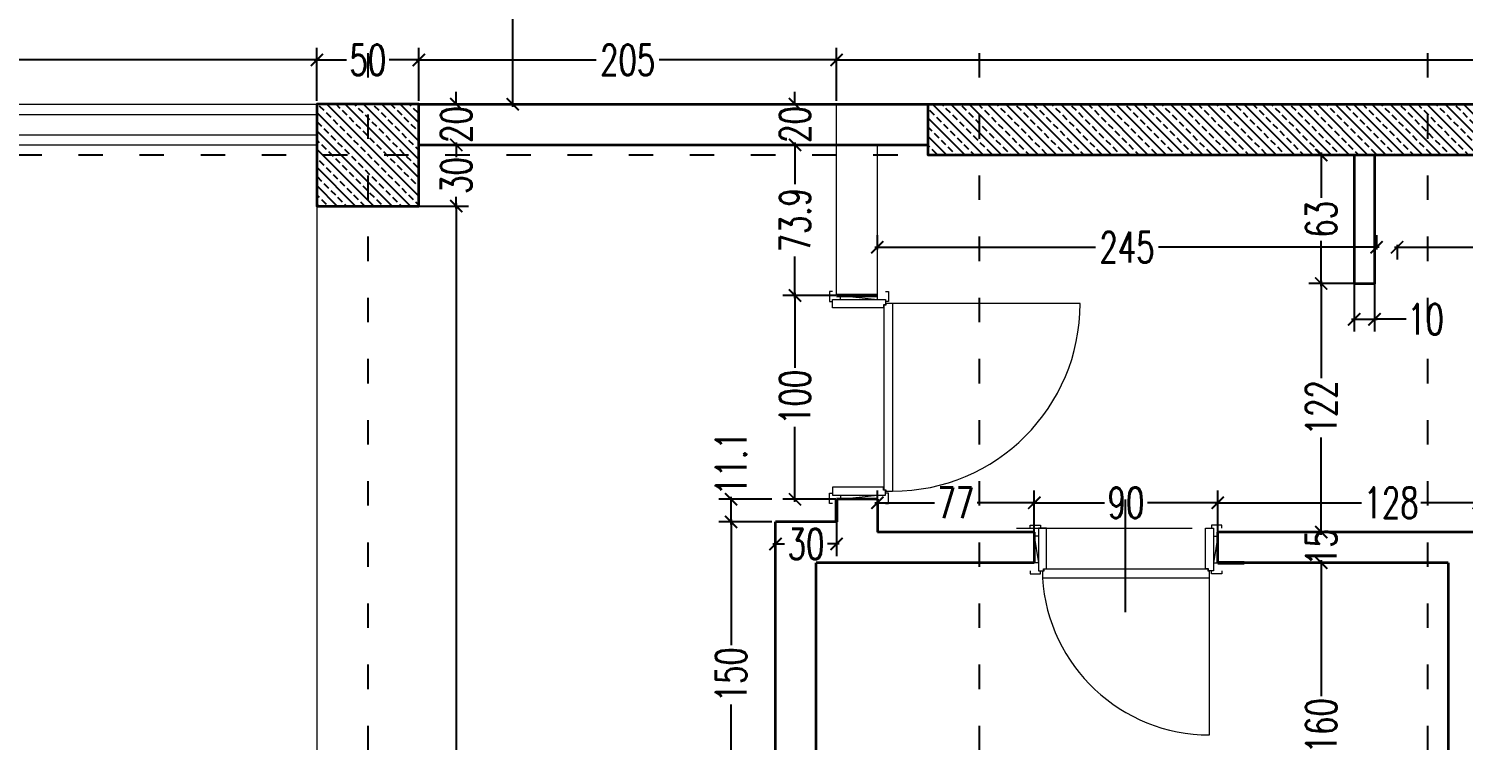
# Model space of a CAD drawing. Header units: centimetres. Extents: x -3207095 to 15275363, y -32656 to 4798027.
# Drawn here: x 700564 to 701268, y 4438532 to 4438882 of the extents above; entities that cross this region are included whole.
import ezdxf

# ---------------------------------------------------------------- set-up
doc = ezdxf.new("R2010")
doc.units = ezdxf.units.CM
doc.linetypes.add('ACAD_ISO03W100', pattern=[30, 12, -18])
doc.linetypes.add('DUZ', pattern=[500, 500])
doc.layers.get('0').update_dxf_attribs({"color": 1, "linetype": 'DUZ'})
for name, color, linetype in [('DIM', 1, 'DUZ'), ('KOLTAR_F', 145, 'Continuous'), ('pen.kap.olc', 205, 'Continuous')]:
    doc.layers.add(name, color=color, linetype=linetype)
for name, color, linetype, lineweight in [('DUV', 220, 'Continuous', 50), ('DUVAR', 7, 'Continuous', 35), ('iç duvar', 7, 'Continuous', 50), ('KAPEN', 151, 'Continuous', 9), ('KOLON_F', 3, 'Continuous', 35)]:
    doc.layers.add(name, color=color, linetype=linetype, lineweight=lineweight)
doc.styles.add('DIM', font='ROMANSTW.SHX', dxfattribs={"width": 0.7})
doc.dimstyles.new('1_100', dxfattribs={"dimtxt": 15, "dimasz": 6, "dimexe": 6, "dimexo": 0, "dimgap": 2, "dimtad": 0, "dimdec": 1, "dimzin": 11, "dimdsep": 46, "dimtxsty": 'DIM', "dimblk": 'ARCHTICK', "dimcen": 3, "dimdle": 1.25, "dimclrt": 2, "dimadec": 0, "dimazin": 0, "dimtfac": 1.25, "dimtdec": 1, "dimtix": 1, "dimtofl": 0, "dimtmove": 1, "dimatfit": 3, "dimldrblk": 'ARCHTICK', "dimfxl": 20, "dimfxlon": 1, "dimtolj": 1, "dimtzin": 0, "dimarcsym": 0})
pattern_1 = [(135, (5203717.566, 3778211.098), (-4.4901280605, -4.4901280605), []), (135, (5203717.566, 3778215.588), (-4.4901280605, -4.4901280605), [3.175, -1.5875])]

# ---------------------------------------------------------------- blocks, each defined once
blk = doc.blocks.new('new block')
at = {"layer": 'KAPEN'}
for p, q in [((105202.0528, 48261.8596), (105202.0198, 48261.8596)), ((105202.0528, 48261.8526), (105202.0528, 48261.8596)), ((105202.0628, 48261.8526), (105202.0528, 48261.8526)), ((105202.0628, 48261.0466), (105202.0628, 48261.8526)), ((105201.2498, 48261.0396), (105202.0528, 48261.0396)), ((105202.0528, 48261.0466), (105202.0628, 48261.0466)), ((105202.0528, 48261.0396), (105202.0528, 48261.0466))]:
    blk.add_line(p, q, dxfattribs=at)
for points in [[(105202.0548, 48261.9196), (105202.0398, 48261.9196), (105202.0398, 48261.8696), (105202.0548, 48261.8696)], [(105202.2248, 48261.8796), (105202.2248, 48261.8996), (105202.0948, 48261.8796), (105202.0948, 48261.8996)], [(105202.2648, 48261.9196), (105202.2798, 48261.9196), (105202.2798, 48261.8696), (105202.2648, 48261.8696)], [(105202.0198, 48261.0396), (105202.0198, 48261.8596)], [(105202.0548, 48260.9796), (105202.0398, 48260.9796), (105202.0398, 48261.0296), (105202.0548, 48261.0296)], [(105202.2248, 48261.0196), (105202.2248, 48260.9996), (105202.0948, 48261.0196), (105202.0948, 48260.9996)], [(105202.2648, 48260.9796), (105202.2798, 48260.9796), (105202.2798, 48261.0296), (105202.2648, 48261.0296)]]:
    blk.add_lwpolyline(points, dxfattribs=at)
for points in [[(105202.0548, 48261.8796), (105202.0548, 48261.8546), (105202.0648, 48261.8546), (105202.0648, 48261.8396), (105202.2648, 48261.8396), (105202.2648, 48261.8796)], [(105202.0548, 48261.0196), (105202.0548, 48261.0446), (105202.0648, 48261.0446), (105202.0648, 48261.0596), (105202.2648, 48261.0596), (105202.2648, 48261.0196)]]:
    blk.add_lwpolyline(points, close=True, dxfattribs=at)
blk.add_arc((105202.0715, 48261.0396), 0.8216, 93.60232, 180, dxfattribs=at)
blk = doc.blocks.new('K210')
for p, q in [((0.04, 0.985), (0.04, 0.032)), ((0.04, 0.032), (0.047, 0.032)), ((0.047, 0.032), (0.047, 0.022)), ((0.047, 0.022), (0.953, 0.022)), ((0.953, 0.032), (0.96, 0.032)), ((0.953, 0.022), (0.953, 0.032)), ((0.96, 0.032), (0.96, 0.065))]:
    blk.add_line(p, q)
for points in [[(-0.02, 0.03), (-0.02, 0.045), (0.03, 0.045), (0.03, 0.03)], [(0.04, 0.065), (0.96, 0.065)], [(1.02, 0.03), (1.02, 0.045), (0.97, 0.045), (0.97, 0.03)], [(0.02, -0.19), (0, -0.19), (0.02, -0.01), (0, -0.01)], [(0.98, -0.19), (1, -0.19), (0.98, -0.01), (1, -0.01)], [(-0.02, -0.23), (-0.02, -0.245), (0.03, -0.245), (0.03, -0.23)], [(1.02, -0.23), (1.02, -0.245), (0.97, -0.245), (0.97, -0.23)]]:
    blk.add_lwpolyline(points)
for points in [[(0.02, 0.03), (0.045, 0.03), (0.045, 0.02), (0.06, 0.02), (0.06, -0.23), (0.02, -0.23)], [(0.98, 0.03), (0.955, 0.03), (0.955, 0.02), (0.94, 0.02), (0.94, -0.23), (0.98, -0.23)]]:
    blk.add_lwpolyline(points, close=True)
blk.add_arc((0.04, 0.065), 0.92, 0, 90)
blk = doc.blocks.new('_ArchTick')
at = {"color": 0, "linetype": 'ByBlock', "const_width": 0.15}
blk.add_lwpolyline([(-0.5, -0.5), (0.5, 0.5)], dxfattribs=at)
blk = doc.blocks.new('*D5319')
at = {"layer": 'Defpoints', "color": 0, "linetype": 'Continuous', "lineweight": 5, "transparency": 16777216}
for p in [(700705.1, 4438866.27), (700335.1, 4438844.58), (700705.1, 4438844.58)]:
    blk.add_point(p, dxfattribs=at)
at = {"layer": 'DIM', "color": 0, "linetype": 'Continuous', "lineweight": -2, "transparency": 16777216}
for p, q in [((700335.1, 4438846.27), (700335.1, 4438872.27)), ((700705.1, 4438846.27), (700705.1, 4438872.27)), ((700333.85, 4438866.27), (700504.6, 4438866.27)), ((700706.35, 4438866.27), (700535.6, 4438866.27))]:
    blk.add_line(p, q, dxfattribs=at)
at = {"layer": 'DIM', "color": 0, "linetype": 'Continuous', "lineweight": -2, "transparency": 16777216, "xscale": 6, "yscale": 6, "zscale": 6, "rotation": 180}
blk.add_blockref('_ArchTick', (700335.1, 4438866.27), dxfattribs=at)
at = {"layer": 'DIM', "color": 0, "linetype": 'Continuous', "lineweight": -2, "transparency": 16777216, "xscale": 6, "yscale": 6, "zscale": 6}
blk.add_blockref('_ArchTick', (700705.1, 4438866.27), dxfattribs=at)
at = {"layer": 'DIM', "color": 2, "linetype": 'Continuous', "lineweight": 5, "transparency": 16777216, "insert": (700520.1, 4438866.27), "char_height": 15, "attachment_point": 5, "style": 'DIM'}
blk.add_mtext('\\A1;370', dxfattribs=at)
blk = doc.blocks.new('*D5320')
at = {"layer": 'Defpoints', "color": 0, "linetype": 'Continuous', "lineweight": 5, "transparency": 16777216}
for p in [(700755.1, 4438866.27), (700705.1, 4438844.58), (700755.1, 4438844.58)]:
    blk.add_point(p, dxfattribs=at)
at = {"layer": 'DIM', "color": 0, "linetype": 'Continuous', "lineweight": -2, "transparency": 16777216}
for p, q in [((700705.1, 4438846.27), (700705.1, 4438872.27)), ((700755.1, 4438846.27), (700755.1, 4438872.27)), ((700703.85, 4438866.27), (700719.6, 4438866.27)), ((700756.35, 4438866.27), (700740.6, 4438866.27))]:
    blk.add_line(p, q, dxfattribs=at)
at = {"layer": 'DIM', "color": 0, "linetype": 'Continuous', "lineweight": -2, "transparency": 16777216, "xscale": 6, "yscale": 6, "zscale": 6, "rotation": 180}
blk.add_blockref('_ArchTick', (700705.1, 4438866.27), dxfattribs=at)
at = {"layer": 'DIM', "color": 0, "linetype": 'Continuous', "lineweight": -2, "transparency": 16777216, "xscale": 6, "yscale": 6, "zscale": 6}
blk.add_blockref('_ArchTick', (700755.1, 4438866.27), dxfattribs=at)
at = {"layer": 'DIM', "color": 2, "linetype": 'Continuous', "lineweight": 5, "transparency": 16777216, "insert": (700730.1, 4438866.27), "char_height": 15, "attachment_point": 5, "style": 'DIM'}
blk.add_mtext('\\A1;50', dxfattribs=at)
blk = doc.blocks.new('*D5321')
at = {"layer": 'Defpoints', "color": 0, "linetype": 'Continuous', "lineweight": 5, "transparency": 16777216}
for p in [(700960.1, 4438866.27), (700755.1, 4438844.58), (700960.1, 4438844.58)]:
    blk.add_point(p, dxfattribs=at)
at = {"layer": 'DIM', "color": 0, "linetype": 'Continuous', "lineweight": -2, "transparency": 16777216}
for p, q in [((700755.1, 4438846.27), (700755.1, 4438872.27)), ((700960.1, 4438846.27), (700960.1, 4438872.27)), ((700753.85, 4438866.27), (700842.1, 4438866.27)), ((700961.35, 4438866.27), (700873.1, 4438866.27))]:
    blk.add_line(p, q, dxfattribs=at)
at = {"layer": 'DIM', "color": 0, "linetype": 'Continuous', "lineweight": -2, "transparency": 16777216, "xscale": 6, "yscale": 6, "zscale": 6, "rotation": 180}
blk.add_blockref('_ArchTick', (700755.1, 4438866.27), dxfattribs=at)
at = {"layer": 'DIM', "color": 0, "linetype": 'Continuous', "lineweight": -2, "transparency": 16777216, "xscale": 6, "yscale": 6, "zscale": 6}
blk.add_blockref('_ArchTick', (700960.1, 4438866.27), dxfattribs=at)
at = {"layer": 'DIM', "color": 2, "linetype": 'Continuous', "lineweight": 5, "transparency": 16777216, "insert": (700857.6, 4438866.27), "char_height": 15, "attachment_point": 5, "style": 'DIM'}
blk.add_mtext('\\A1;205', dxfattribs=at)
blk = doc.blocks.new('*D5322')
at = {"layer": 'Defpoints', "color": 0, "linetype": 'Continuous', "lineweight": 5, "transparency": 16777216}
for p in [(701775.1, 4438866.27), (700960.1, 4438844.58), (701775.1, 4438850.06)]:
    blk.add_point(p, dxfattribs=at)
at = {"layer": 'DIM', "color": 0, "linetype": 'Continuous', "lineweight": -2, "transparency": 16777216}
for p, q in [((700960.1, 4438846.27), (700960.1, 4438872.27)), ((701775.1, 4438850.06), (701775.1, 4438872.27)), ((700958.85, 4438866.27), (701353.1, 4438866.27)), ((701776.35, 4438866.27), (701382.1, 4438866.27))]:
    blk.add_line(p, q, dxfattribs=at)
at = {"layer": 'DIM', "color": 0, "linetype": 'Continuous', "lineweight": -2, "transparency": 16777216, "xscale": 6, "yscale": 6, "zscale": 6, "rotation": 180}
blk.add_blockref('_ArchTick', (700960.1, 4438866.27), dxfattribs=at)
at = {"layer": 'DIM', "color": 0, "linetype": 'Continuous', "lineweight": -2, "transparency": 16777216, "xscale": 6, "yscale": 6, "zscale": 6}
blk.add_blockref('_ArchTick', (701775.1, 4438866.27), dxfattribs=at)
at = {"layer": 'DIM', "color": 2, "linetype": 'Continuous', "lineweight": 5, "transparency": 16777216, "insert": (701367.6, 4438866.27), "char_height": 15, "attachment_point": 5, "style": 'DIM'}
blk.add_mtext('\\A1;815', dxfattribs=at)
blk = doc.blocks.new('*D5349')
at = {"layer": 'Defpoints', "color": 0, "linetype": 'Continuous', "lineweight": 5, "transparency": 16777216}
for p in [(700908.33, 4438639.58), (700930.1, 4438639.58), (700930.1, 4438489.58)]:
    blk.add_point(p, dxfattribs=at)
at = {"layer": 'DIM', "color": 0, "linetype": 'Continuous', "lineweight": -2, "transparency": 16777216}
for p, q in [((700928.33, 4438639.58), (700902.33, 4438639.58)), ((700908.33, 4438640.83), (700908.33, 4438579.08)), ((700908.33, 4438488.33), (700908.33, 4438550.08)), ((700928.33, 4438489.58), (700902.33, 4438489.58))]:
    blk.add_line(p, q, dxfattribs=at)
at = {"layer": 'DIM', "color": 0, "linetype": 'Continuous', "lineweight": -2, "transparency": 16777216, "xscale": 6, "yscale": 6, "zscale": 6}
for p, rotation in [((700908.33, 4438639.58), 90), ((700908.33, 4438489.58), 270)]:
    blk.add_blockref('_ArchTick', p, dxfattribs=dict(at, rotation=rotation))
at = {"layer": 'DIM', "color": 2, "linetype": 'Continuous', "lineweight": 5, "transparency": 16777216, "insert": (700908.33, 4438564.58), "char_height": 15, "attachment_point": 5, "rotation": 90, "style": 'DIM'}
blk.add_mtext('\\A1;150', dxfattribs=at)
blk = doc.blocks.new('*D5350')
at = {"layer": 'Defpoints', "color": 0, "linetype": 'Continuous', "lineweight": 5, "transparency": 16777216}
for p in [(700939.69, 4438750.69), (700960.1, 4438750.69), (700960.1, 4438650.69)]:
    blk.add_point(p, dxfattribs=at)
at = {"layer": 'DIM', "color": 0, "linetype": 'Continuous', "lineweight": -2, "transparency": 16777216}
for p, q in [((700959.69, 4438750.69), (700933.69, 4438750.69)), ((700939.69, 4438751.94), (700939.69, 4438715.19)), ((700939.69, 4438649.44), (700939.69, 4438686.19)), ((700959.69, 4438650.69), (700933.69, 4438650.69))]:
    blk.add_line(p, q, dxfattribs=at)
at = {"layer": 'DIM', "color": 0, "linetype": 'Continuous', "lineweight": -2, "transparency": 16777216, "xscale": 6, "yscale": 6, "zscale": 6}
for p, rotation in [((700939.69, 4438750.69), 90), ((700939.69, 4438650.69), 270)]:
    blk.add_blockref('_ArchTick', p, dxfattribs=dict(at, rotation=rotation))
at = {"layer": 'DIM', "color": 2, "linetype": 'Continuous', "lineweight": 5, "transparency": 16777216, "insert": (700939.69, 4438700.69), "char_height": 15, "attachment_point": 5, "rotation": 90, "style": 'DIM'}
blk.add_mtext('\\A1;100', dxfattribs=at)
blk = doc.blocks.new('*D5351')
at = {"layer": 'Defpoints', "color": 0, "linetype": 'Continuous', "lineweight": 5, "transparency": 16777216}
for p in [(700939.69, 4438824.58), (700960.1, 4438824.58), (700960.1, 4438750.69)]:
    blk.add_point(p, dxfattribs=at)
at = {"layer": 'DIM', "color": 0, "linetype": 'Continuous', "lineweight": -2, "transparency": 16777216}
for p, q in [((700959.69, 4438824.58), (700933.69, 4438824.58)), ((700939.69, 4438825.83), (700939.69, 4438805.38)), ((700939.69, 4438749.44), (700939.69, 4438769.88)), ((700959.69, 4438750.69), (700933.69, 4438750.69))]:
    blk.add_line(p, q, dxfattribs=at)
at = {"layer": 'DIM', "color": 0, "linetype": 'Continuous', "lineweight": -2, "transparency": 16777216, "xscale": 6, "yscale": 6, "zscale": 6}
for p, rotation in [((700939.69, 4438824.58), 90), ((700939.69, 4438750.69), 270)]:
    blk.add_blockref('_ArchTick', p, dxfattribs=dict(at, rotation=rotation))
at = {"layer": 'DIM', "color": 2, "linetype": 'Continuous', "lineweight": 5, "transparency": 16777216, "insert": (700939.69, 4438787.63), "char_height": 15, "attachment_point": 5, "rotation": 90, "style": 'DIM'}
blk.add_mtext('\\A1;73.9', dxfattribs=at)
blk = doc.blocks.new('*D5352')
at = {"layer": 'Defpoints', "color": 0, "linetype": 'Continuous', "lineweight": 5, "transparency": 16777216}
for p in [(700908.33, 4438650.69), (700934.15, 4438650.69), (700934.15, 4438639.58)]:
    blk.add_point(p, dxfattribs=at)
at = {"layer": 'DIM', "color": 0, "linetype": 'Continuous', "lineweight": -2, "transparency": 16777216}
for p, q in [((700928.33, 4438650.69), (700902.33, 4438650.69)), ((700908.33, 4438638.33), (700908.33, 4438651.94)), ((700928.33, 4438639.58), (700902.33, 4438639.58))]:
    blk.add_line(p, q, dxfattribs=at)
at = {"layer": 'DIM', "color": 0, "linetype": 'Continuous', "lineweight": -2, "transparency": 16777216, "xscale": 6, "yscale": 6, "zscale": 6}
for p, rotation in [((700908.33, 4438650.69), 90), ((700908.33, 4438639.58), 270)]:
    blk.add_blockref('_ArchTick', p, dxfattribs=dict(at, rotation=rotation))
at = {"layer": 'DIM', "color": 2, "linetype": 'Continuous', "lineweight": 5, "transparency": 16777216, "insert": (700908.33, 4438668.25), "char_height": 15, "attachment_point": 5, "rotation": 90, "style": 'DIM'}
blk.add_mtext('\\A1;11.1', dxfattribs=at)
blk = doc.blocks.new('*D5354')
at = {"layer": 'Defpoints', "color": 0, "linetype": 'Continuous', "lineweight": 5, "transparency": 16777216}
for p in [(700930.1, 4438639.58), (700960.1, 4438639.58), (700930.1, 4438628.77)]:
    blk.add_point(p, dxfattribs=at)
at = {"layer": 'DIM', "color": 0, "linetype": 'Continuous', "lineweight": -2, "transparency": 16777216}
for p, q in [((700930.1, 4438639.58), (700930.1, 4438622.77)), ((700960.1, 4438639.58), (700960.1, 4438622.77)), ((700928.85, 4438628.77), (700934.6, 4438628.77)), ((700961.35, 4438628.77), (700955.6, 4438628.77))]:
    blk.add_line(p, q, dxfattribs=at)
at = {"layer": 'DIM', "color": 0, "linetype": 'Continuous', "lineweight": -2, "transparency": 16777216, "xscale": 6, "yscale": 6, "zscale": 6, "rotation": 180}
blk.add_blockref('_ArchTick', (700930.1, 4438628.77), dxfattribs=at)
at = {"layer": 'DIM', "color": 0, "linetype": 'Continuous', "lineweight": -2, "transparency": 16777216, "xscale": 6, "yscale": 6, "zscale": 6}
blk.add_blockref('_ArchTick', (700960.1, 4438628.77), dxfattribs=at)
at = {"layer": 'DIM', "color": 2, "linetype": 'Continuous', "lineweight": 5, "transparency": 16777216, "insert": (700945.1, 4438628.77), "char_height": 15, "attachment_point": 5, "style": 'DIM'}
blk.add_mtext('\\A1;30', dxfattribs=at)
blk = doc.blocks.new('*D5387')
at = {"layer": 'Defpoints', "color": 0, "linetype": 'Continuous', "lineweight": 5, "transparency": 16777216}
for p in [(701235.1, 4438775.58), (701775.1, 4438774.36), (701775.1, 4438773.27)]:
    blk.add_point(p, dxfattribs=at)
at = {"layer": 'DIM', "color": 0, "linetype": 'Continuous', "lineweight": -2, "transparency": 16777216}
for p, q in [((701775.1, 4438773.27), (701775.1, 4438780.36)), ((701233.85, 4438774.36), (701489.6, 4438774.36)), ((701235.1, 4438775.58), (701235.1, 4438768.36)), ((701776.35, 4438774.36), (701520.6, 4438774.36))]:
    blk.add_line(p, q, dxfattribs=at)
at = {"layer": 'DIM', "color": 0, "linetype": 'Continuous', "lineweight": -2, "transparency": 16777216, "xscale": 6, "yscale": 6, "zscale": 6, "rotation": 180}
blk.add_blockref('_ArchTick', (701235.1, 4438774.36), dxfattribs=at)
at = {"layer": 'DIM', "color": 0, "linetype": 'Continuous', "lineweight": -2, "transparency": 16777216, "xscale": 6, "yscale": 6, "zscale": 6}
blk.add_blockref('_ArchTick', (701775.1, 4438774.36), dxfattribs=at)
at = {"layer": 'DIM', "color": 2, "linetype": 'Continuous', "lineweight": 5, "transparency": 16777216, "insert": (701505.1, 4438774.36), "char_height": 15, "attachment_point": 5, "style": 'DIM'}
blk.add_mtext('\\A1;540', dxfattribs=at)
blk = doc.blocks.new('*D5388')
at = {"layer": 'Defpoints', "color": 0, "linetype": 'Continuous', "lineweight": 5, "transparency": 16777216}
for p in [(700980.1, 4438774.36), (700980.1, 4438773.27), (701225.1, 4438773.27)]:
    blk.add_point(p, dxfattribs=at)
at = {"layer": 'DIM', "color": 0, "linetype": 'Continuous', "lineweight": -2, "transparency": 16777216}
for p, q in [((700980.1, 4438773.27), (700980.1, 4438780.36)), ((701225.1, 4438773.27), (701225.1, 4438780.36)), ((700978.85, 4438774.36), (701087.1, 4438774.36)), ((701226.35, 4438774.36), (701118.1, 4438774.36))]:
    blk.add_line(p, q, dxfattribs=at)
at = {"layer": 'DIM', "color": 0, "linetype": 'Continuous', "lineweight": -2, "transparency": 16777216, "xscale": 6, "yscale": 6, "zscale": 6, "rotation": 180}
blk.add_blockref('_ArchTick', (700980.1, 4438774.36), dxfattribs=at)
at = {"layer": 'DIM', "color": 0, "linetype": 'Continuous', "lineweight": -2, "transparency": 16777216, "xscale": 6, "yscale": 6, "zscale": 6}
blk.add_blockref('_ArchTick', (701225.1, 4438774.36), dxfattribs=at)
at = {"layer": 'DIM', "color": 2, "linetype": 'Continuous', "lineweight": 5, "transparency": 16777216, "insert": (701102.6, 4438774.36), "char_height": 15, "attachment_point": 5, "style": 'DIM'}
blk.add_mtext('\\A1;245', dxfattribs=at)
blk = doc.blocks.new('*D5389')
at = {"layer": 'Defpoints', "color": 0, "linetype": 'Continuous', "lineweight": 5, "transparency": 16777216}
for p in [(701214.02, 4438819.58), (701197.87, 4438756.58), (701214.02, 4438756.58)]:
    blk.add_point(p, dxfattribs=at)
at = {"layer": 'DIM', "color": 0, "linetype": 'Continuous', "lineweight": -2, "transparency": 16777216}
for p, q in [((701214.02, 4438819.58), (701191.87, 4438819.58)), ((701197.87, 4438820.83), (701197.87, 4438798.58)), ((701197.87, 4438755.33), (701197.87, 4438777.58)), ((701214.02, 4438756.58), (701191.87, 4438756.58))]:
    blk.add_line(p, q, dxfattribs=at)
at = {"layer": 'DIM', "color": 0, "linetype": 'Continuous', "lineweight": -2, "transparency": 16777216, "xscale": 6, "yscale": 6, "zscale": 6}
for p, rotation in [((701197.87, 4438819.58), 90), ((701197.87, 4438756.58), 270)]:
    blk.add_blockref('_ArchTick', p, dxfattribs=dict(at, rotation=rotation))
at = {"layer": 'DIM', "color": 2, "linetype": 'Continuous', "lineweight": 5, "transparency": 16777216, "insert": (701197.87, 4438788.08), "char_height": 15, "attachment_point": 5, "rotation": 90, "style": 'DIM'}
blk.add_mtext('\\A1;63', dxfattribs=at)
blk = doc.blocks.new('*D5390')
at = {"layer": 'Defpoints', "color": 0, "linetype": 'Continuous', "lineweight": 5, "transparency": 16777216}
for p in [(701214.02, 4438756.58), (701197.87, 4438634.58), (701214.02, 4438634.58)]:
    blk.add_point(p, dxfattribs=at)
at = {"layer": 'DIM', "color": 0, "linetype": 'Continuous', "lineweight": -2, "transparency": 16777216}
for p, q in [((701214.02, 4438756.58), (701191.87, 4438756.58)), ((701197.87, 4438757.83), (701197.87, 4438710.08)), ((701197.87, 4438633.33), (701197.87, 4438681.08)), ((701214.02, 4438634.58), (701191.87, 4438634.58))]:
    blk.add_line(p, q, dxfattribs=at)
at = {"layer": 'DIM', "color": 0, "linetype": 'Continuous', "lineweight": -2, "transparency": 16777216, "xscale": 6, "yscale": 6, "zscale": 6}
for p, rotation in [((701197.87, 4438756.58), 90), ((701197.87, 4438634.58), 270)]:
    blk.add_blockref('_ArchTick', p, dxfattribs=dict(at, rotation=rotation))
at = {"layer": 'DIM', "color": 2, "linetype": 'Continuous', "lineweight": 5, "transparency": 16777216, "insert": (701197.87, 4438695.58), "char_height": 15, "attachment_point": 5, "rotation": 90, "style": 'DIM'}
blk.add_mtext('\\A1;122', dxfattribs=at)
blk = doc.blocks.new('*D5394')
at = {"layer": 'Defpoints', "color": 0, "linetype": 'Continuous', "lineweight": 5, "transparency": 16777216}
for p in [(701214.02, 4438634.58), (701197.87, 4438619.58), (701214.02, 4438619.58)]:
    blk.add_point(p, dxfattribs=at)
at = {"layer": 'DIM', "color": 0, "linetype": 'Continuous', "lineweight": -2, "transparency": 16777216}
for p, q in [((701197.87, 4438634.58), (701197.87, 4438640.58)), ((701214.02, 4438634.58), (701191.87, 4438634.58)), ((701214.02, 4438619.58), (701191.87, 4438619.58)), ((701197.87, 4438619.58), (701197.87, 4438613.58))]:
    blk.add_line(p, q, dxfattribs=at)
at = {"layer": 'DIM', "color": 0, "linetype": 'Continuous', "lineweight": -2, "transparency": 16777216, "xscale": 6, "yscale": 6, "zscale": 6}
for p, rotation in [((701197.87, 4438634.58), 270), ((701197.87, 4438619.58), 90)]:
    blk.add_blockref('_ArchTick', p, dxfattribs=dict(at, rotation=rotation))
at = {"layer": 'DIM', "color": 2, "linetype": 'Continuous', "lineweight": 5, "transparency": 16777216, "insert": (701197.87, 4438627.08), "char_height": 15, "attachment_point": 5, "rotation": 90, "style": 'DIM'}
blk.add_mtext('\\A1;15', dxfattribs=at)
blk = doc.blocks.new('*D5395')
at = {"layer": 'Defpoints', "color": 0, "linetype": 'Continuous', "lineweight": 5, "transparency": 16777216}
for p in [(701214.02, 4438756.58), (701224.02, 4438756.58), (701224.02, 4438739.03)]:
    blk.add_point(p, dxfattribs=at)
at = {"layer": 'DIM', "color": 0, "linetype": 'Continuous', "lineweight": -2, "transparency": 16777216}
for p, q in [((701214.02, 4438756.58), (701214.02, 4438733.03)), ((701224.02, 4438756.58), (701224.02, 4438733.03)), ((701212.77, 4438739.03), (701225.27, 4438739.03)), ((701239.61, 4438739.03), (701224.02, 4438739.03))]:
    blk.add_line(p, q, dxfattribs=at)
at = {"layer": 'DIM', "color": 0, "linetype": 'Continuous', "lineweight": -2, "transparency": 16777216, "xscale": 6, "yscale": 6, "zscale": 6, "rotation": 180}
blk.add_blockref('_ArchTick', (701214.02, 4438739.03), dxfattribs=at)
at = {"layer": 'DIM', "color": 0, "linetype": 'Continuous', "lineweight": -2, "transparency": 16777216, "xscale": 6, "yscale": 6, "zscale": 6}
blk.add_blockref('_ArchTick', (701224.02, 4438739.03), dxfattribs=at)
at = {"layer": 'DIM', "color": 2, "linetype": 'Continuous', "lineweight": 5, "transparency": 16777216, "insert": (701249.11, 4438739.03), "char_height": 15, "attachment_point": 5, "style": 'DIM'}
blk.add_mtext('\\A1;10', dxfattribs=at)
blk = doc.blocks.new('*D5396')
at = {"layer": 'Defpoints', "color": 0, "linetype": 'Continuous', "lineweight": 5, "transparency": 16777216}
for p in [(701214.02, 4438619.58), (701197.87, 4438459.58), (701200.39, 4438459.58)]:
    blk.add_point(p, dxfattribs=at)
at = {"layer": 'DIM', "color": 0, "linetype": 'Continuous', "lineweight": -2, "transparency": 16777216}
for p, q in [((701214.02, 4438619.58), (701191.87, 4438619.58)), ((701197.87, 4438620.83), (701197.87, 4438554.08)), ((701197.87, 4438458.33), (701197.87, 4438525.08)), ((701200.39, 4438459.58), (701191.87, 4438459.58))]:
    blk.add_line(p, q, dxfattribs=at)
at = {"layer": 'DIM', "color": 0, "linetype": 'Continuous', "lineweight": -2, "transparency": 16777216, "xscale": 6, "yscale": 6, "zscale": 6}
for p, rotation in [((701197.87, 4438619.58), 90), ((701197.87, 4438459.58), 270)]:
    blk.add_blockref('_ArchTick', p, dxfattribs=dict(at, rotation=rotation))
at = {"layer": 'DIM', "color": 2, "linetype": 'Continuous', "lineweight": 5, "transparency": 16777216, "insert": (701197.87, 4438539.58), "char_height": 15, "attachment_point": 5, "rotation": 90, "style": 'DIM'}
blk.add_mtext('\\A1;160', dxfattribs=at)
blk = doc.blocks.new('*D5397')
at = {"layer": 'Defpoints', "color": 0, "linetype": 'Continuous', "lineweight": 5, "transparency": 16777216}
for p in [(701057.1, 4438649), (700980.1, 4438634.58), (701057.1, 4438634.58)]:
    blk.add_point(p, dxfattribs=at)
at = {"layer": 'DIM', "color": 0, "linetype": 'Continuous', "lineweight": -2, "transparency": 16777216}
for p, q in [((700980.1, 4438634.58), (700980.1, 4438655)), ((701057.1, 4438634.58), (701057.1, 4438655)), ((700978.85, 4438649), (701008.1, 4438649)), ((701058.35, 4438649), (701029.1, 4438649))]:
    blk.add_line(p, q, dxfattribs=at)
at = {"layer": 'DIM', "color": 0, "linetype": 'Continuous', "lineweight": -2, "transparency": 16777216, "xscale": 6, "yscale": 6, "zscale": 6, "rotation": 180}
blk.add_blockref('_ArchTick', (700980.1, 4438649), dxfattribs=at)
at = {"layer": 'DIM', "color": 0, "linetype": 'Continuous', "lineweight": -2, "transparency": 16777216, "xscale": 6, "yscale": 6, "zscale": 6}
blk.add_blockref('_ArchTick', (701057.1, 4438649), dxfattribs=at)
at = {"layer": 'DIM', "color": 2, "linetype": 'Continuous', "lineweight": 5, "transparency": 16777216, "insert": (701018.6, 4438649), "char_height": 15, "attachment_point": 5, "style": 'DIM'}
blk.add_mtext('\\A1;77', dxfattribs=at)
blk = doc.blocks.new('*D5398')
at = {"layer": 'Defpoints', "color": 0, "linetype": 'Continuous', "lineweight": 5, "transparency": 16777216}
for p in [(701147.1, 4438649), (701057.1, 4438634.58), (701147.1, 4438632.58)]:
    blk.add_point(p, dxfattribs=at)
at = {"layer": 'DIM', "color": 0, "linetype": 'Continuous', "lineweight": -2, "transparency": 16777216}
for p, q in [((701057.1, 4438634.58), (701057.1, 4438655)), ((701147.1, 4438632.58), (701147.1, 4438655)), ((701055.85, 4438649), (701091.6, 4438649)), ((701148.35, 4438649), (701112.6, 4438649))]:
    blk.add_line(p, q, dxfattribs=at)
at = {"layer": 'DIM', "color": 0, "linetype": 'Continuous', "lineweight": -2, "transparency": 16777216, "xscale": 6, "yscale": 6, "zscale": 6, "rotation": 180}
blk.add_blockref('_ArchTick', (701057.1, 4438649), dxfattribs=at)
at = {"layer": 'DIM', "color": 0, "linetype": 'Continuous', "lineweight": -2, "transparency": 16777216, "xscale": 6, "yscale": 6, "zscale": 6}
blk.add_blockref('_ArchTick', (701147.1, 4438649), dxfattribs=at)
at = {"layer": 'DIM', "color": 2, "linetype": 'Continuous', "lineweight": 5, "transparency": 16777216, "insert": (701102.1, 4438649), "char_height": 15, "attachment_point": 5, "style": 'DIM'}
blk.add_mtext('\\A1;90', dxfattribs=at)
blk = doc.blocks.new('*D5399')
at = {"layer": 'Defpoints', "color": 0, "linetype": 'Continuous', "lineweight": 5, "transparency": 16777216}
for p in [(701275.1, 4438649), (701147.1, 4438632.58), (701275.1, 4438632.58)]:
    blk.add_point(p, dxfattribs=at)
at = {"layer": 'DIM', "color": 0, "linetype": 'Continuous', "lineweight": -2, "transparency": 16777216}
for p, q in [((701147.1, 4438632.58), (701147.1, 4438655)), ((701275.1, 4438632.58), (701275.1, 4438655)), ((701145.85, 4438649), (701217.69, 4438649)), ((701276.35, 4438649), (701246.69, 4438649))]:
    blk.add_line(p, q, dxfattribs=at)
at = {"layer": 'DIM', "color": 0, "linetype": 'Continuous', "lineweight": -2, "transparency": 16777216, "xscale": 6, "yscale": 6, "zscale": 6, "rotation": 180}
blk.add_blockref('_ArchTick', (701147.1, 4438649), dxfattribs=at)
at = {"layer": 'DIM', "color": 0, "linetype": 'Continuous', "lineweight": -2, "transparency": 16777216, "xscale": 6, "yscale": 6, "zscale": 6}
blk.add_blockref('_ArchTick', (701275.1, 4438649), dxfattribs=at)
at = {"layer": 'DIM', "color": 2, "linetype": 'Continuous', "lineweight": 5, "transparency": 16777216, "insert": (701232.19, 4438649), "char_height": 15, "attachment_point": 5, "style": 'DIM'}
blk.add_mtext('\\A1;128', dxfattribs=at)
blk = doc.blocks.new('*D5160')
at = {"layer": 'Defpoints', "color": 0, "linetype": 'Continuous', "lineweight": 5, "transparency": 16777216}
for p in [(700755.1, 4438824.58), (700755.1, 4438794.58), (700773.49, 4438794.58)]:
    blk.add_point(p, dxfattribs=at)
at = {"layer": 'DIM', "color": 0, "linetype": 'Continuous', "lineweight": -2, "transparency": 16777216}
for p, q in [((700755.1, 4438824.58), (700779.49, 4438824.58)), ((700773.49, 4438825.83), (700773.49, 4438820.08)), ((700755.1, 4438794.58), (700779.49, 4438794.58)), ((700773.49, 4438793.33), (700773.49, 4438799.08))]:
    blk.add_line(p, q, dxfattribs=at)
at = {"layer": 'DIM', "color": 0, "linetype": 'Continuous', "lineweight": -2, "transparency": 16777216, "xscale": 6, "yscale": 6, "zscale": 6}
for p, rotation in [((700773.49, 4438824.58), 90), ((700773.49, 4438794.58), 270)]:
    blk.add_blockref('_ArchTick', p, dxfattribs=dict(at, rotation=rotation))
at = {"layer": 'DIM', "color": 2, "linetype": 'Continuous', "lineweight": 5, "transparency": 16777216, "insert": (700773.49, 4438809.58), "char_height": 15, "attachment_point": 5, "rotation": 90, "style": 'DIM'}
blk.add_mtext('\\A1;30', dxfattribs=at)
blk = doc.blocks.new('*D5161')
at = {"layer": 'Defpoints', "color": 0, "linetype": 'Continuous', "lineweight": 5, "transparency": 16777216}
for p in [(700755.1, 4438794.58), (700755.1, 4438104.58), (700773.49, 4438104.58)]:
    blk.add_point(p, dxfattribs=at)
at = {"layer": 'DIM', "color": 0, "linetype": 'Continuous', "lineweight": -2, "transparency": 16777216}
for p, q in [((700755.1, 4438794.58), (700779.49, 4438794.58)), ((700773.49, 4438795.83), (700773.49, 4438465.08)), ((700773.49, 4438103.33), (700773.49, 4438434.08)), ((700755.1, 4438104.58), (700779.49, 4438104.58))]:
    blk.add_line(p, q, dxfattribs=at)
at = {"layer": 'DIM', "color": 0, "linetype": 'Continuous', "lineweight": -2, "transparency": 16777216, "xscale": 6, "yscale": 6, "zscale": 6}
for p, rotation in [((700773.49, 4438794.58), 90), ((700773.49, 4438104.58), 270)]:
    blk.add_blockref('_ArchTick', p, dxfattribs=dict(at, rotation=rotation))
at = {"layer": 'DIM', "color": 2, "linetype": 'Continuous', "lineweight": 5, "transparency": 16777216, "insert": (700773.49, 4438449.58), "char_height": 15, "attachment_point": 5, "rotation": 90, "style": 'DIM'}
blk.add_mtext('\\A1;690', dxfattribs=at)
blk = doc.blocks.new('*D5861')
at = {"layer": 'Defpoints', "color": 0, "linetype": 'Continuous', "lineweight": 5, "transparency": 16777216}
for p in [(700939.69, 4438844.58), (700959.69, 4438844.58), (700959.69, 4438824.58)]:
    blk.add_point(p, dxfattribs=at)
at = {"layer": 'DIM', "color": 0, "linetype": 'Continuous', "lineweight": -2, "transparency": 16777216}
for p, q in [((700959.69, 4438844.58), (700933.69, 4438844.58)), ((700939.69, 4438844.58), (700939.69, 4438850.58)), ((700959.69, 4438824.58), (700933.69, 4438824.58)), ((700939.69, 4438824.58), (700939.69, 4438818.58))]:
    blk.add_line(p, q, dxfattribs=at)
at = {"layer": 'DIM', "color": 0, "linetype": 'Continuous', "lineweight": -2, "transparency": 16777216, "xscale": 6, "yscale": 6, "zscale": 6}
for p, rotation in [((700939.69, 4438844.58), 270), ((700939.69, 4438824.58), 90)]:
    blk.add_blockref('_ArchTick', p, dxfattribs=dict(at, rotation=rotation))
at = {"layer": 'DIM', "color": 2, "linetype": 'Continuous', "lineweight": 5, "transparency": 16777216, "insert": (700939.69, 4438834.58), "char_height": 15, "attachment_point": 5, "rotation": 90, "style": 'DIM'}
blk.add_mtext('\\A1;20', dxfattribs=at)
blk = doc.blocks.new('*D5885')
at = {"layer": 'Defpoints', "color": 0, "linetype": 'Continuous', "lineweight": 5, "transparency": 16777216}
for p in [(700775.1, 4439019.58), (700801.23, 4439019.58), (700755.1, 4438844.58)]:
    blk.add_point(p, dxfattribs=at)
at = {"layer": 'DIM', "color": 0, "linetype": 'Continuous', "lineweight": -2, "transparency": 16777216}
for p, q in [((700801.23, 4439020.83), (700801.23, 4438946.58)), ((700781.23, 4439019.58), (700807.23, 4439019.58)), ((700801.23, 4438843.33), (700801.23, 4438917.58)), ((700781.23, 4438844.58), (700807.23, 4438844.58))]:
    blk.add_line(p, q, dxfattribs=at)
at = {"layer": 'DIM', "color": 0, "linetype": 'Continuous', "lineweight": -2, "transparency": 16777216, "xscale": 6, "yscale": 6, "zscale": 6}
for p, rotation in [((700801.23, 4439019.58), 90), ((700801.23, 4438844.58), 270)]:
    blk.add_blockref('_ArchTick', p, dxfattribs=dict(at, rotation=rotation))
at = {"layer": 'DIM', "color": 2, "linetype": 'Continuous', "lineweight": 5, "transparency": 16777216, "insert": (700801.23, 4438932.08), "char_height": 15, "attachment_point": 5, "rotation": 90, "style": 'DIM'}
blk.add_mtext('\\A1;175', dxfattribs=at)
blk = doc.blocks.new('*D5504')
at = {"layer": 'Defpoints', "color": 0, "linetype": 'Continuous', "lineweight": 5, "transparency": 16777216}
for p in [(700755.1, 4438844.58), (700773.49, 4438844.58), (700755.1, 4438824.58)]:
    blk.add_point(p, dxfattribs=at)
at = {"layer": 'DIM', "color": 0, "linetype": 'Continuous', "lineweight": -2, "transparency": 16777216}
for p, q in [((700755.1, 4438844.58), (700779.49, 4438844.58)), ((700773.49, 4438844.58), (700773.49, 4438850.58)), ((700755.1, 4438824.58), (700779.49, 4438824.58)), ((700773.49, 4438824.58), (700773.49, 4438818.58))]:
    blk.add_line(p, q, dxfattribs=at)
at = {"layer": 'DIM', "color": 0, "linetype": 'Continuous', "lineweight": -2, "transparency": 16777216, "xscale": 6, "yscale": 6, "zscale": 6}
for p, rotation in [((700773.49, 4438844.58), 270), ((700773.49, 4438824.58), 90)]:
    blk.add_blockref('_ArchTick', p, dxfattribs=dict(at, rotation=rotation))
at = {"layer": 'DIM', "color": 2, "linetype": 'Continuous', "lineweight": 5, "transparency": 16777216, "insert": (700773.49, 4438834.58), "char_height": 15, "attachment_point": 5, "rotation": 90, "style": 'DIM'}
blk.add_mtext('\\A1;20', dxfattribs=at)

msp = doc.modelspace()

# ---------------------------------------------------------------- hatches: boundary and pattern name
at = {"layer": 'KOLTAR_F'}
h = msp.add_hatch(dxfattribs=at)
h.set_pattern_fill('ANSI33', color=256, angle=90, style=0)
h.set_pattern_definition([(135, (5204237.566, 3778211.098), (-4.4901280605, -4.4901280605), []), (135, (5204237.566, 3778215.588), (-4.4901280605, -4.4901280605), [3.175, -1.5875])])
h.paths.add_polyline_path([(700755.1, 4438794.58), (700755.1, 4438844.58), (700705.1, 4438844.58), (700705.1, 4438794.58)])
h = msp.add_hatch(dxfattribs=at)
h.set_pattern_fill('ANSI33', color=256, angle=90, style=0)
h.set_pattern_definition(pattern_1)
h.paths.add_polyline_path([(701275.1, 4438844.58), (701005.1, 4438844.58), (701005.1, 4438819.58), (701275.1, 4438819.58)])
h = msp.add_hatch(dxfattribs=at)
h.set_pattern_fill('ANSI33', color=256, angle=90, style=0)
h.set_pattern_definition(pattern_1)
h.paths.add_polyline_path([(701275.1, 4438844.58), (701005.1, 4438844.58), (701005.1, 4438819.58), (701275.1, 4438819.58)])

# ---------------------------------------------------------------- linework, layer by layer
at = {"color": 232, "linetype": 'ACAD_ISO03W100'}
for p, q in [((700730.1, 4439979.58), (700730.1, 4436849.58)), ((701030.1, 4439979.58), (701030.1, 4436849.58)), ((701250.1, 4439979.58), (701250.1, 4436849.58)), ((701890.1, 4438819.58), (697950.1, 4438819.58))]:
    msp.add_line(p, q, dxfattribs=at)
at = {"layer": 'DUV'}
for p, q in [((700980.1, 4438750.69), (700960.1, 4438750.69)), ((700960.1, 4438650.69), (700960.1, 4438639.58)), ((701160.1, 4438619.58), (701147.1, 4438619.58))]:
    msp.add_line(p, q, dxfattribs=at)
at = {"layer": 'DUVAR'}
for p, q in [((700755.1, 4438844.58), (701005.1, 4438844.58)), ((700755.1, 4438824.58), (701005.1, 4438824.58)), ((700960.1, 4438639.58), (700960.1, 4438650.69)), ((700980.1, 4438650.69), (700960.1, 4438650.69)), ((700980.1, 4438650.69), (700980.1, 4438634.58)), ((700960.1, 4438639.58), (700930.1, 4438639.58)), ((700930.1, 4438489.58), (700930.1, 4438639.58)), ((701057.1, 4438634.58), (700980.1, 4438634.58)), ((701057.1, 4438634.58), (701057.1, 4438619.58)), ((701147.1, 4438619.58), (701147.1, 4438634.58)), ((701275.1, 4438634.58), (701147.1, 4438634.58)), ((701057.1, 4438619.58), (700950.1, 4438619.58)), ((700950.1, 4438504.58), (700950.1, 4438619.58)), ((701260.1, 4438619.58), (701147.1, 4438619.58)), ((701260.1, 4438619.58), (701260.1, 4438459.58))]:
    msp.add_line(p, q, dxfattribs=at)
msp.add_lwpolyline([(701214.11, 4438819.58), (701214.11, 4438756.58), (701224.11, 4438756.58), (701224.11, 4438819.58)], dxfattribs=at)
at = {"layer": 'iç duvar', "color": 252, "linetype": 'Continuous', "lineweight": 5, "true_color": 0x939598}
for p, q in [((700335.1, 4438844.58), (700705.1, 4438844.58)), ((700335.1, 4438824.58), (700705.1, 4438824.58)), ((700705.1, 4438794.58), (700705.1, 4438104.58))]:
    msp.add_line(p, q, dxfattribs=at)
at = {"layer": 'iç duvar', "color": 7, "lineweight": 18}
for p, q in [((700960.1, 4438750.69), (700960.1, 4438844.58)), ((701005.1, 4438844.58), (700960.1, 4438844.58)), ((700980.1, 4438750.69), (700980.1, 4438824.58)), ((701005.1, 4438824.58), (700980.1, 4438824.58))]:
    msp.add_line(p, q, dxfattribs=at)
at = {"layer": 'KAPEN'}
for p, q in [((700335.1, 4438839.58), (700705.1, 4438839.58)), ((700335.1, 4438829.58), (700705.1, 4438829.58)), ((701048.36, 4438636.58), (701134.56, 4438636.58))]:
    msp.add_line(p, q, dxfattribs=at)
at = {"layer": 'KOLON_F'}
for points in [[(700755.1, 4438794.58), (700755.1, 4438844.58), (700705.1, 4438844.58), (700705.1, 4438794.58)], [(701005.1, 4438844.58), (701275.1, 4438844.58), (701275.1, 4438819.58), (701005.1, 4438819.58)], [(701005.1, 4438844.58), (701275.1, 4438844.58), (701275.1, 4438819.58), (701005.1, 4438819.58)]]:
    msp.add_lwpolyline(points, close=True, dxfattribs=at)
at = {"layer": 'pen.kap.olc'}
msp.add_lwpolyline([(701101.79, 4438595.3), (701101.79, 4438650.67)], dxfattribs=at)

# ---------------------------------------------------------------- block references
at = {"xscale": 99.999999999621, "yscale": 99.999999999621, "zscale": 99.999999999621, "rotation": 90.00000000000001}
msp.add_blockref('new block', (5527247.06, -6081589.91), dxfattribs=at)
at = {"layer": 'KAPEN', "xscale": 99.999999999621, "yscale": 99.999999999621, "zscale": 99.999999999621, "rotation": 270}
msp.add_blockref('K210', (700981.1, 4438750.69), dxfattribs=at)

# ---------------------------------------------------------------- dimensions: what is measured, and where the dimension line sits
at = {"layer": 'DIM', "linetype": 'Continuous', "lineweight": 5}
for base, p1, p2, angle, picture, middle in [((700801.23, 4439019.58), (700755.1, 4438844.58), (700775.1, 4439019.58), 90, '*D5885', (700801.23, 4438932.08)), ((700773.49, 4438844.58), (700755.1, 4438824.58), (700755.1, 4438844.58), 90, '*D5504', (700773.49, 4438834.58)), ((700939.69, 4438844.58), (700959.69, 4438824.58), (700959.69, 4438844.58), 90, '*D5861', (700939.69, 4438834.58)), ((700773.49, 4438794.58), (700755.1, 4438824.58), (700755.1, 4438794.58), 90, '*D5160', (700773.49, 4438809.58)), ((700939.69, 4438824.58), (700960.1, 4438750.69), (700960.1, 4438824.58), 90, '*D5351', (700939.69, 4438787.63)), ((701197.87, 4438756.58), (701214.02, 4438819.58), (701214.02, 4438756.58), 90, '*D5389', (701197.87, 4438788.08)), ((700773.49, 4438104.58), (700755.1, 4438794.58), (700755.1, 4438104.58), 90, '*D5161', (700773.49, 4438449.58)), ((700980.1, 4438774.36), (701225.1, 4438773.27), (700980.1, 4438773.27), 180, '*D5388', (701102.6, 4438774.36)), ((701775.1, 4438774.36), (701235.1, 4438775.58), (701775.1, 4438773.27), 180, '*D5387', (701505.1, 4438774.36)), ((701197.87, 4438634.58), (701214.02, 4438756.58), (701214.02, 4438634.58), 90, '*D5390', (701197.87, 4438695.58)), ((700939.69, 4438750.69), (700960.1, 4438650.69), (700960.1, 4438750.69), 90, '*D5350', (700939.69, 4438700.69)), ((701057.1, 4438649), (700980.1, 4438634.58), (701057.1, 4438634.58), 180, '*D5397', (701018.6, 4438649)), ((701147.1, 4438649), (701057.1, 4438634.58), (701147.1, 4438632.58), 180, '*D5398', (701102.1, 4438649)), ((700908.33, 4438639.58), (700930.1, 4438489.58), (700930.1, 4438639.58), 90, '*D5349', (700908.33, 4438564.58)), ((700930.1, 4438628.77), (700960.1, 4438639.58), (700930.1, 4438639.58), 180, '*D5354', (700945.1, 4438628.77)), ((701197.87, 4438619.58), (701214.02, 4438634.58), (701214.02, 4438619.58), 90, '*D5394', (701197.87, 4438627.08)), ((701197.87, 4438459.58), (701214.02, 4438619.58), (701200.39, 4438459.58), 90, '*D5396', (701197.87, 4438539.58))]:
    dim = msp.add_linear_dim(base=base, p1=p1, p2=p2, angle=angle, dimstyle='1_100', dxfattribs=at)
    dim.commit()
    dim.dimension.update_dxf_attribs({"geometry": picture, "text_midpoint": middle})
for base, p1, p2, picture, middle in [((700705.1, 4438866.27), (700335.1, 4438844.58), (700705.1, 4438844.58), '*D5319', (700520.1, 4438866.27)), ((700755.1, 4438866.27), (700705.1, 4438844.58), (700755.1, 4438844.58), '*D5320', (700730.1, 4438866.27)), ((700960.1, 4438866.27), (700755.1, 4438844.58), (700960.1, 4438844.58), '*D5321', (700857.6, 4438866.27)), ((701775.1, 4438866.27), (700960.1, 4438844.58), (701775.1, 4438850.06), '*D5322', (701367.6, 4438866.27))]:
    dim = msp.add_linear_dim(base=base, p1=p1, p2=p2, dimstyle='1_100', dxfattribs=at)
    dim.commit()
    dim.dimension.update_dxf_attribs({"geometry": picture, "text_midpoint": middle})
for base, p1, p2, angle, picture, middle in [((701224.02, 4438739.03), (701214.02, 4438756.58), (701224.02, 4438756.58), 180, '*D5395', (701249.11, 4438739.03)), ((700908.33, 4438650.69), (700934.15, 4438639.58), (700934.15, 4438650.69), 90, '*D5352', (700908.33, 4438668.25)), ((701275.1, 4438649), (701147.1, 4438632.58), (701275.1, 4438632.58), 180, '*D5399', (701232.19, 4438649))]:
    dim = msp.add_linear_dim(base=base, p1=p1, p2=p2, angle=angle, dimstyle='1_100', dxfattribs=at)
    dim.commit()
    dim.dimension.update_dxf_attribs({"geometry": picture, "text_midpoint": middle, "dimtype": 160})

doc.saveas('drawing.dxf')
